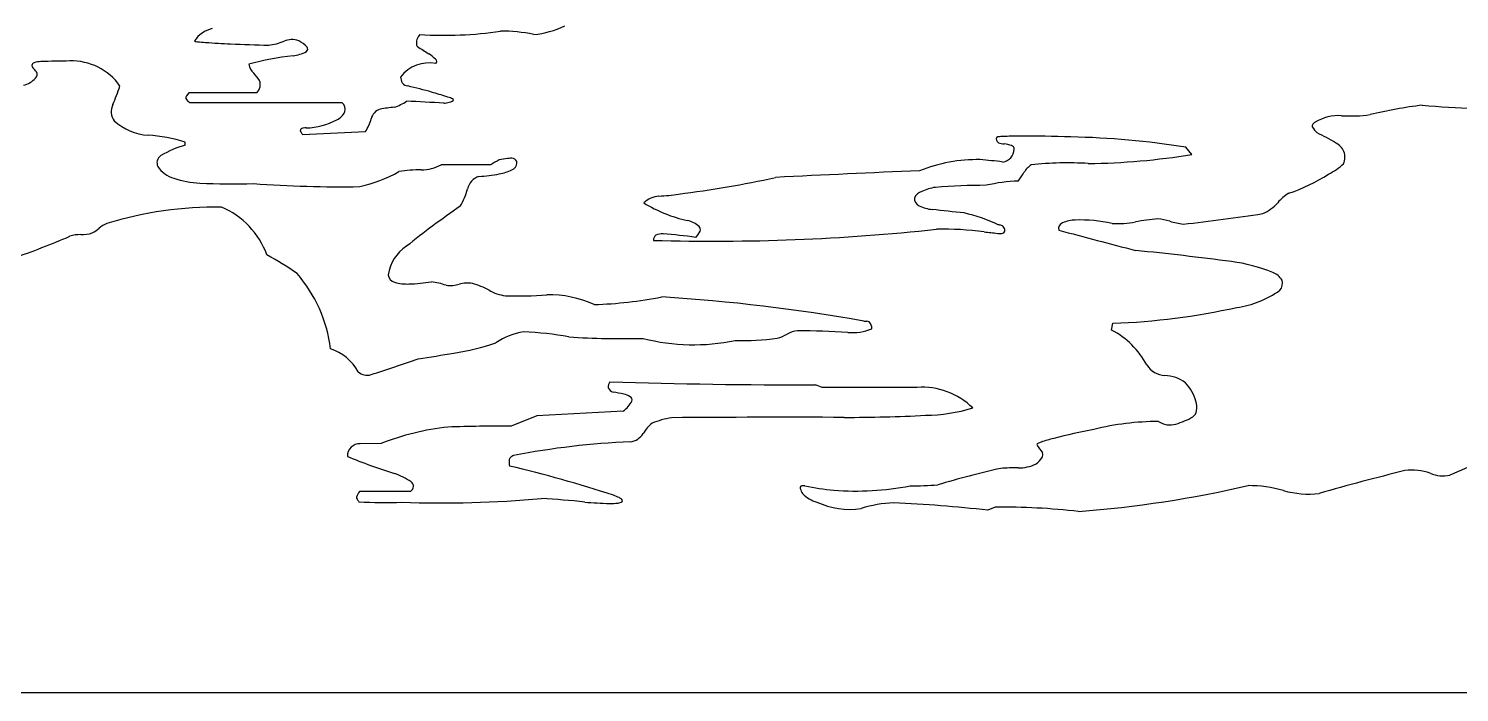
# Model space of a CAD drawing. Extents: x 0 to 14.9, y 0 to 7.4.
# Drawn here: x 3.18 to 9.34, y 0 to 2.86 of the extents above; entities that cross this region are included whole.
import ezdxf

# ---------------------------------------------------------------- set-up
doc = ezdxf.new("R2010")
doc.units = 0
doc.layers.add('WHITE', color=7, linetype='CONTINUOUS')

msp = doc.modelspace()

# ---------------------------------------------------------------- linework, layer by layer
at = {"layer": 'WHITE', "linetype": 'CONTINUOUS'}
for p, q in [((3.89424, 2.803742), (3.897254, 2.802184)), ((3.870127, 2.580953), (3.8593, 2.567)), ((4.162394, 2.580953), (3.870127, 2.580953)), ((3.872732, 2.539283), (4.529, 2.539283)), ((4.359753, 2.40125), (4.630486, 2.414142)), ((3.854501, 2.355325), (3.854501, 2.368469)), ((8.188232, 2.315278), (8.162166, 2.346557)), ((5.170567, 2.27103), (4.956159, 2.27103)), ((7.842804, 1.55939), (7.849073, 1.588645)), ((6.596926, 1.312614), (6.568277, 1.323031)), ((7.005816, 1.312614), (6.596926, 1.312614)), ((5.368239, 1.190802), (5.258268, 1.145933)), ((5.740438, 1.210921), (5.368239, 1.190802)), ((4.697751, 1.071384), (4.608045, 1.069748)), ((4.823974, 0.864658), (4.605264, 0.864658)), ((7.341782, 0.796944), (7.310529, 0.783922)), ((0.5, 0), (14.449212, 0))]:
    msp.add_line(p, q, dxfattribs=at)
for centre, radius, start, end in [((3.997269, 2.737199), 0.12265, 102.54662, 147.143194), ((4.964887, 4.583571), 1.75544, -93.261814, -81.92694), ((5.226214, 2.25205), 0.593662, 77.492055, 91.428541), ((5.321715, 3.212717), 0.382527, -85.040304, -64.197703), ((3.91841, 2.899961), 0.100039, -102.208861, -96.669678), ((3.991903, 3.541766), 0.746038, -96.550814, -93.852484), ((4.246902, 7.371337), 4.58409, -93.816518, -92.463987), ((4.531735, 13.524254), 10.743582, -92.570897, -91.696819), ((4.180167, 3.046586), 0.263334, -82.704128, -67.755305), ((4.313456, 2.72747), 0.082529, 69.182424, 114.024295), ((4.29234, 2.701236), 0.115027, 41.292869, 63.987917), ((4.369046, 2.768915), 0.012735, -56.357776, 40.251081), ((4.898078, 2.795347), 0.048612, 132.870145, 191.858148), ((4.857087, 2.786455), 0.006675, -170.533578, -109.696758), ((5.375913, 3.521019), 0.905746, -125.120652, -121.50221), ((3.236882, 2.606648), 0.108486, 91.938178, 107.822202), ((3.428309, -3.593782), 6.311871, 90.644471, 91.771262), ((3.365328, 2.464005), 0.253811, 35.004567, 91.809422), ((4.445315, 1.574062), 1.173042, 96.188682, 105.696335), ((4.300886, 2.897085), 0.157844, -83.462062, -61.541854), ((4.820688, 2.616986), 0.155176, 44.044687, 58.124691), ((4.925876, 2.714976), 0.011756, -48.162675, 57.294732), ((3.207185, 2.697391), 0.012926, 177.879781, 225.431265), ((3.207188, 2.697488), 0.012926, 105.753917, 178.310372), ((3.06953, 2.558828), 0.182391, 37.75318, 45.171204), ((3.194576, 2.659625), 0.022032, -47.019888, 29.573627), ((4.201969, 2.718749), 0.07559, -168.252535, -134.419444), ((3.991641, 2.508179), 0.222034, 34.546656, 44.846661), ((4.903455, 2.556529), 0.152716, 78.570397, 142.891416), ((3.13801, 2.707165), 0.095797, -77.912774, -41.645299), ((2.171307, 3.100619), 1.485421, -22.598501, -19.302648), ((4.127298, 2.616917), 0.050251, -45.69959, 19.982611), ((4.867663, 2.658925), 0.086608, -173.197663, -156.091527), ((4.815949, 2.644158), 0.03417, -143.483948, -94.281607), ((4.300058, 0.440068), 2.229906, 73.98756, 76.690763), ((3.603269, 2.49969), 0.067667, 153.564861, 216.08314), ((3.86916, 2.558559), 0.012979, 139.432967, 189.635733), ((3.895201, 2.577167), 0.044047, -151.849862, -120.671634), ((4.504371, 2.509392), 0.03873, -16.090655, 50.512111), ((4.676774, 2.744691), 0.239215, -71.087447, -56.814504), ((4.666963, -1.317623), 3.864678, 85.543543, 87.912917), ((4.419044, 0.805334), 1.84604, 72.304517, 74.410051), ((4.954039, 2.655538), 0.120892, -83.7244, -71.97418), ((4.8753, 2.236784), 0.343637, 68.46698, 72.232464), ((4.976915, 2.607205), 0.068192, -77.693989, -67.25213), ((4.996112, 2.538048), 0.019142, 45.276208, 73.875376), ((5.000715, 2.552895), 0.008954, -73.334323, -8.006235), ((9.424469, 0.559795), 1.98281, 97.058487, 103.650885), ((9.594102, 7.157158), 4.647991, -95.101307, -89.514861), ((4.360482, 2.750769), 0.321775, -87.36225, -62.796159), ((4.472637, 2.53346), 0.077232, -63.096098, -26.783353), ((4.487796, 2.510655), 0.172265, -34.07382, -14.037497), ((4.709534, 2.456902), 0.055914, 106.317559, 167.639064), ((4.825418, 1.731284), 0.790311, 95.162242, 99.584905), ((8.821718, 2.280063), 0.202324, 86.68679, 120.343052), ((8.869951, 3.161627), 0.680561, -93.0778, -82.692471), ((3.710472, 2.63969), 0.241981, -131.990958, -93.836563), ((4.361339, 2.418084), 0.011428, 152.203547, 211.672586), ((4.362398, 2.415353), 0.013773, 91.223654, 144.181545), ((4.389302, 2.431926), 0.042593, -152.234675, -133.928126), ((4.371289, 2.267812), 0.161573, 88.580738, 93.258898), ((8.717096, 2.437869), 0.010728, 137.727609, 200.821104), ((8.825898, 2.509783), 0.140908, -147.491772, -133.676497), ((8.740018, 2.422144), 0.038454, 122.232981, 143.373284), ((8.390582, 1.690975), 0.792584, 58.270324, 64.756735), ((3.638667, 1.653202), 0.747122, 73.208727, 85.731123), ((3.971872, 1.939011), 0.432543, 105.74475, 120.878453), ((7.365316, 2.381995), 0.018621, 156.164961, 239.346066), ((7.356799, 2.369782), 0.021497, 91.956681, 113.336581), ((7.380057, 2.418524), 0.057867, -114.758661, -89.138979), ((7.390105, 2.05144), 0.341526, 92.431953, 95.720167), ((7.451718, 0.507576), 1.886619, 90.20871, 92.311904), ((7.359395, 2.19771), 0.164369, 71.188065, 82.472951), ((7.407514, 2.337702), 0.016344, 0.744972, 72.61415), ((7.464405, -3.574406), 5.96862, 88.047777, 90.187759), ((7.591583, -1.249233), 3.640779, 80.983441, 88.801533), ((8.780109, 2.302994), 0.06784, -23.995548, 66.26885), ((3.772985, 2.280782), 0.040387, 169.137782, 204.485406), ((3.770847, 2.277155), 0.039171, 122.355888, 163.327816), ((5.528395, 1.714579), 0.661573, 119.18017, 122.743192), ((5.262123, 2.041144), 0.25728, 94.350441, 102.636285), ((5.25801, 2.197844), 0.10102, 84.605014, 98.770368), ((5.260808, 2.277595), 0.021873, 1.380984, 72.163207), ((7.267615, 1.614226), 0.679008, 89.222208, 111.729155), ((7.116259, 0.328995), 1.970728, 82.465822, 85.326428), ((7.366216, 2.339759), 0.05767, -81.584354, -1.832707), ((7.714342, 5.179034), 2.902701, -89.437404, -80.60393), ((3.838743, 2.329588), 0.121675, -147.405848, -106.133619), ((4.447329, 2.842084), 0.684097, -76.5273, -61.40887), ((4.875791, 1.58715), 0.66202, 90.440153, 98.782759), ((4.870019, 2.429646), 0.180497, -89.782271, -61.494906), ((5.138495, 2.153569), 0.06967, 106.727044, 168.533993), ((5.060886, 3.021289), 0.803064, -85.88997, -79.559116), ((5.166959, 2.451519), 0.223507, -79.831551, -65.126686), ((5.249816, 2.279692), 0.032896, -70.181943, -2.735624), ((9.55971, -59.506536), 61.803882, 92.358617, 92.933865), ((6.871207, 2.614644), 0.704072, -36.008998, -32.383077), ((7.561916, 2.178709), 0.112713, 125.247774, 148.525094), ((7.654023, 0.803231), 1.475917, 86.549868, 96.11244), ((8.37015, 2.854729), 0.744475, -71.522643, -56.924009), ((8.652705, 2.484039), 0.281768, -63.949135, -47.769095), ((3.944493, 2.659282), 0.467876, -107.354681, -93.411675), ((4.061017, 5.136237), 2.94754, -92.807408, -88.294346), ((4.524654, 7.284178), 5.108024, -94.220262, -89.079541), ((4.818358, 2.231356), 0.259847, -32.27133, -14.244519), ((5.389522, 6.832836), 4.725022, -82.835331, -77.696373), ((7.119339, 1.958162), 0.218395, 99.197876, 115.347324), ((7.316401, -0.892449), 3.07496, 90.254988, 94.326432), ((7.464186, 1.491591), 0.709508, 91.892998, 103.15465), ((5.89971, 2.034746), 0.101322, 93.154974, 134.549268), ((6.141888, 2.61131), 0.593722, -121.844619, -102.147666), ((5.845105, 3.020558), 0.886, -86.827767, -81.318849), ((7.030329, 2.127307), 0.036313, 176.81327, 244.962673), ((7.043941, 2.101231), 0.057237, 108.432831, 150.60468), ((8.421592, 2.226427), 0.181162, -66.24682, -40.97209), ((8.713486, 1.975333), 0.203875, 121.785635, 139.536407), ((3.987269, 0.50007), 1.588752, 89.180758, 107.218846), ((3.871862, 1.760633), 0.355919, 20.104648, 67.165171), ((7.695317, -1.714228), 4.642526, 124.915798, 128.478782), ((7.092136, 2.255762), 0.178862, -115.561017, -96.70932), ((4.202327, -25.377445), 27.605054, 83.748741, 84.034647), ((7.036218, 1.323902), 0.7593, 65.184246, 76.908461), ((7.707398, 1.371189), 0.662027, 77.998205, 91.784421), ((8.159252, 0.802342), 1.241151, 95.415799, 99.889289), ((8.020128, 1.784904), 0.254002, 73.132224, 85.035686), ((7.109083, 11.154878), 9.199198, -83.491515, -81.337783), ((3.409161, 2.106195), 0.13603, -92.103557, -70.70657), ((3.390562, 2.102849), 0.140264, -63.061702, -48.146168), ((3.548721, 1.925863), 0.097092, 109.091743, 131.684972), ((6.123973, 10.996193), 9.054267, -91.605463, -83.880493), ((5.90719, 1.915587), 0.058315, 85.594417, 116.456811), ((5.647074, -1.135226), 3.120195, 82.532107, 85.135427), ((5.988814, 1.911469), 0.122682, 49.946018, 76.741651), ((6.000349, 2.014368), 0.076498, -46.910338, -21.966348), ((6.051977, 1.992405), 0.02043, -19.001239, 39.409757), ((7.116318, 0.595004), 1.39878, 82.70158, 91.111596), ((7.562863, 4.067206), 2.102019, -97.348274, -95.742415), ((7.363893, 2.099137), 0.123923, -95.255202, -87.11564), ((7.321035, 1.861035), 0.15578, 72.328912, 77.444998), ((7.362481, 1.989675), 0.020629, -33.609169, 73.553687), ((7.369923, 1.993241), 0.017871, -89.340051, -56.981897), ((7.641834, 1.995378), 0.027179, 112.330711, 191.938102), ((15.862135, 32.52184), 31.626246, -105.115223, -104.494184), ((7.691279, 1.883198), 0.149765, 91.720335, 113.522154), ((7.870287, 2.427031), 0.409065, -93.535473, -79.320904), ((8.227163, 2.486551), 0.477565, -106.212082, -99.077838), ((1.855056, 5.484083), 3.828049, -70.797771, -66.883229), ((3.400592, 1.835277), 0.135027, 88.482436, 108.399454), ((4.903745, 1.771642), 0.177423, 123.189206, 171.553581), ((5.898803, 1.94537), 0.028503, 128.11679, 179.776657), ((3.516537, 0.62741), 1.432457, 55.108005, 61.224415), ((6.597207, -11.505643), 13.475543, 82.48743, 84.2527), ((8.264541, 1.127126), 0.733219, 68.167486, 82.594224), ((3.881846, 1.407051), 0.602059, 6.891825, 41.040373), ((4.764122, 1.800216), 0.035963, -175.992355, -103.044404), ((8.504624, 1.729878), 0.084424, 31.292444, 67.287378), ((4.810118, 1.954553), 0.196952, -105.947469, -87.779395), ((4.791523, 2.530444), 0.773139, -88.056072, -80.864014), ((4.871319, 1.441882), 0.328056, 71.091861, 82.474955), ((4.99491, 1.894097), 0.142911, -96.946561, -73.972167), ((5.071745, 1.626473), 0.135525, 81.696975, 106.009272), ((4.976247, 1.387095), 0.390807, 61.520121, 72.875966), ((5.263621, 1.913504), 0.208939, -118.912884, -98.493904), ((8.330962, 2.054198), 0.400633, -82.74294, -53.88784), ((8.537078, 1.759949), 0.042013, -44.424889, 19.145547), ((5.278832, 3.449683), 1.743435, -91.5143, -85.640568), ((5.420865, 1.241115), 0.470273, 65.609014, 91.158648), ((5.562775, 3.457983), 1.789331, -88.32524, -78.928038), ((5.427747, -5.984207), 7.701053, 79.915865, 86.436518), ((7.740274, 4.554043), 2.967394, -87.898788, -77.519084), ((5.357542, 1.258185), 0.296937, 98.942638, 123.91196), ((5.260433, 0.190165), 1.3623, 79.598557, 87.856572), ((6.359964, 1.690992), 0.172028, -75.350409, -59.746768), ((6.498303, 1.454395), 0.102045, 94.348483, 120.419059), ((6.473656, -2.361858), 3.918041, 86.586288, 89.752712), ((6.72754, 1.758876), 0.210653, -95.60749, -66.811669), ((6.784953, 1.850865), 0.25314, -91.991612, -89.177148), ((6.788689, 1.577022), 0.020729, 58.070455, 90.277191), ((6.769514, 1.566814), 0.041003, -2.200663, 42.689148), ((7.677036, 1.239861), 0.359969, 28.154359, 62.580215), ((4.413132, 1.277176), 0.212754, 28.855565, 71.807874), ((4.879199, 2.390623), 0.939565, -81.941767, -70.561854), ((5.739239, 5.113204), 3.590683, -93.718157, -88.615026), ((6.043852, 2.374381), 0.878253, -104.360497, -78.272174), ((6.244268, 2.751239), 1.23697, -91.014442, -82.60526), ((-1.095597, 18.914633), 18.465113, -71.856411, -71.191462), ((1.326146, 23.741156), 22.583455, -81.00333, -80.609525), ((4.637694, 1.422024), 0.056918, -132.187985, -72.900834), ((8.076076, 1.460178), 0.095998, -148.284119, -92.417563), ((8.060975, 1.190133), 0.174483, 54.794938, 86.368619), ((5.705887, 1.316431), 0.030311, 139.65633, 189.511171), ((5.706358, 1.323366), 0.03263, -158.529147, -106.72603), ((6.595662, 33.298512), 31.975493, -91.635976, -90.049069), ((7.027198, 1.002028), 0.311321, 45.496559, 93.938351), ((8.019759, 1.202419), 0.192569, 15.14402, 42.575088), ((5.633827, 0.798908), 0.497233, 77.265137, 82.704648), ((5.658227, 1.321258), 0.137597, -53.310579, -29.535938), ((5.724976, 1.204441), 0.081585, 56.903262, 76.921974), ((5.759543, 1.256938), 0.018731, -10.804667, 57.798597), ((8.105284, 1.223763), 0.104452, -6.234838, 16.09849), ((6.035433, 0.713057), 0.477332, 100.501757, 111.032014), ((6.424801, -64.508454), 65.692575, 89.767103, 90.415483), ((6.690359, 8.072819), 6.88924, -89.987778, -87.078336), ((7.02611, 1.967227), 0.774847, -88.861413, -73.558537), ((8.044602, 1.43141), 0.286385, -74.824077, -58.878945), ((8.174434, 1.215992), 0.034868, -58.562769, -5.880382), ((5.101422, 0.043069), 1.104709, 96.013037, 111.432775), ((5.215703, -4.891699), 6.037782, 89.596074, 92.183165), ((5.7622, 1.153041), 0.074869, -83.288873, -31.206511), ((5.972787, 1.027382), 0.170362, 129.630837, 149.343034), ((8.402687, -2.094227), 3.288369, 101.15854, 104.237155), ((8.050155, -0.033692), 1.19973, 90.261216, 103.68555), ((8.093917, 1.24066), 0.089409, -123.410625, -73.324025), ((4.605298, 1.016984), 0.052836, 87.019915, 181.378346), ((5.920703, -2.365777), 3.447716, 92.489456, 100.910025), ((7.526431, 1.06571), 0.005405, 105.462927, 171.640065), ((9.460291, 2.355588), 2.32858, -146.38594, -145.321964), ((7.573648, 0.976517), 0.106205, 108.819505, 117.268036), ((7.777574, 0.370238), 0.745861, 104.251567, 108.623306), ((5.482057, 3.252865), 2.422595, -112.563816, -107.472663), ((5.350099, 0.992302), 0.101303, 176.037491, 190.383887), ((5.267892, 0.997466), 0.018943, 133.069371, 174.437898), ((5.290282, 0.969863), 0.054455, 113.965815, 130.445411), ((7.458155, 1.0668), 0.102295, -54.482206, -33.07887), ((7.524734, 1.022333), 0.022256, -30.707955, 22.107275), ((9.950388, -0.482481), 1.559784, 104.04848, 114.656523), ((4.674992, 0.69154), 0.262874, 54.572364, 72.355567), ((4.098488, -3.985831), 5.091893, 71.688736, 76.924455), ((8.146756, -2.573373), 3.622472, 102.455354, 106.890507), ((7.430295, 0.214617), 0.752024, 89.223873, 94.945435), ((7.446811, 1.121478), 0.155036, -92.33964, -62.839014), ((12.378013, -12.06568), 13.425435, 104.108264, 105.734475), ((9.135569, 0.716721), 0.239972, 70.643315, 97.198712), ((9.269639, 1.067941), 0.136206, -113.6008, -77.257848), ((4.654562, 0.821184), 0.065729, 138.592002, 162.631013), ((4.806011, 0.891533), 0.032325, -56.241951, -9.786431), ((4.810619, 0.884175), 0.027311, 3.912781, 52.159614), ((6.510096, 0.881352), 0.008658, 129.355551, 203.968193), ((6.600114, 0.910505), 0.103236, -161.550678, -147.812265), ((6.515366, 0.855097), 0.034662, 77.695282, 108.085001), ((6.72048, 1.811802), 0.943785, -102.093358, -94.476893), ((6.747084, 2.029908), 1.16334, -94.94468, -78.68709), ((6.975742, 2.810004), 1.920834, -90.013385, -86.462231), ((7.320236, 5.73049), 4.966409, -85.600757, -77.079303), ((8.433396, 0.346191), 0.543644, 73.94755, 90.28034), ((8.689454, 1.234563), 0.380894, -106.116283, -82.782412), ((4.607357, 0.840499), 0.01553, 178.869116, 212.395947), ((4.82746, 0.976346), 0.274179, -148.276879, -145.330994), ((4.717728, 2.943329), 2.1261, -93.121319, -88.137388), ((4.960073, 5.526076), 4.71091, -92.107487, -84.777758), ((5.113681, -3.570442), 4.413749, 84.000861, 86.425575), ((5.7149, 2.314122), 1.501521, -95.346983, -91.295195), ((5.68575, 1.092417), 0.279473, -90.982113, -83.429025), ((5.451631, 0.211196), 0.683105, 66.597142, 68.836373), ((5.71601, 0.848407), 0.033672, -87.069911, -52.989072), ((5.706818, 0.804688), 0.03711, 43.85764, 64.223316), ((5.728942, 0.824138), 0.00779, -19.640133, 53.496357), ((6.609208, 0.948377), 0.1339, -136.088816, -105.092555), ((6.715255, 1.119543), 0.33185, -115.126783, -81.307305), ((6.931686, 0.259557), 0.55733, 92.823051, 107.35833), ((6.617529, -5.36385), 6.186708, 83.568553, 87.343819), ((7.377111, -2.058412), 2.855575, 83.483493, 90.708869)]:
    msp.add_arc(centre, radius, start, end, dxfattribs=at)

doc.saveas('drawing.dxf')
